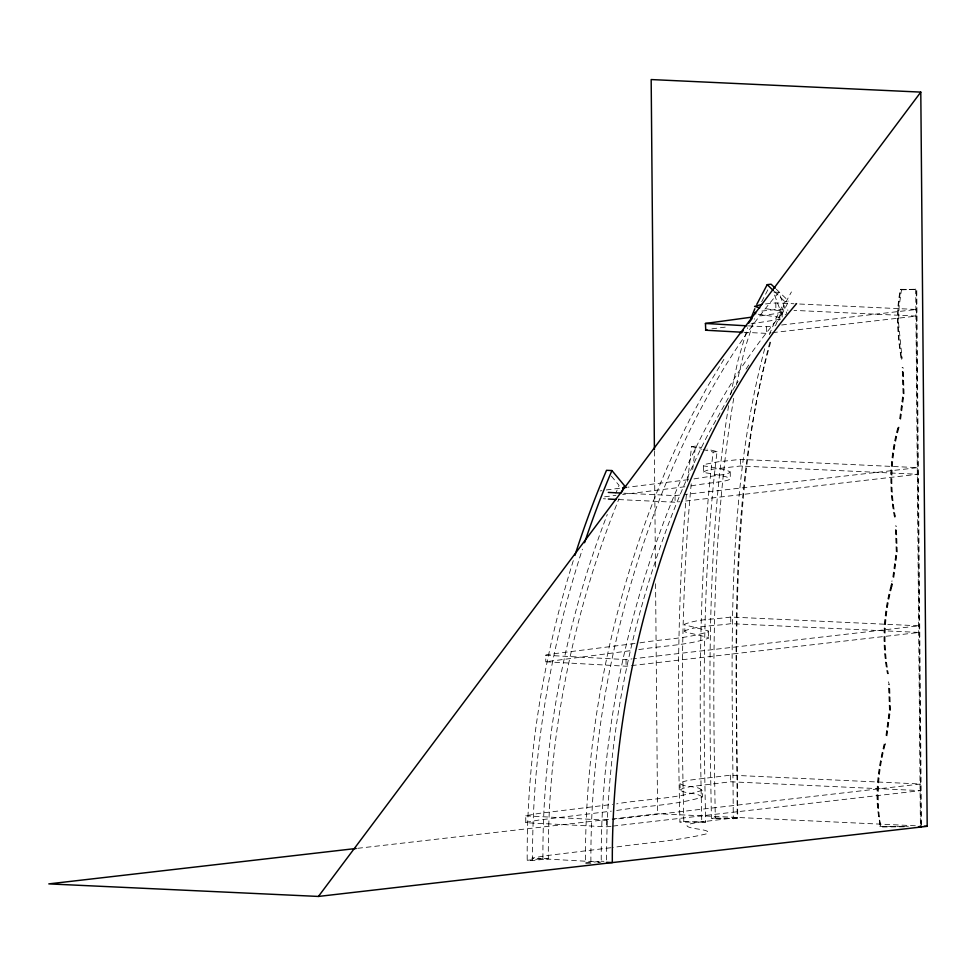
<?xml version="1.0" encoding="UTF-8"?>
<svg xmlns="http://www.w3.org/2000/svg" width="976" height="976" viewBox="0 0 976 976"><rect width="100%" height="100%" fill="white"/><g stroke="black" fill="none" stroke-linecap="round" stroke-linejoin="round"><path stroke-width="0.73" stroke-dasharray="4.88 3.66" d="M590.883 863.284L585.49 863.04C584.795 746.969 606.34 631.13 645.539 522.014A733.94 428.061 -87.3 0 1 690.618 417.801L707.649 386.313L724.033 359.131M590.895 861.808C590.358 746.237 611.903 630.923 650.931 522.27A733.94 428.061 -87.3 0 1 696.01 418.057C718.995 373.357 745.908 330.425 778.848 292.349L787.156 314.443M585.49 863.04L601.24 861.222C600.63 744.029 623.664 627.104 665.376 517.719A708.369 413.153 -87.3 0 1 702.232 434.942C724.326 392.035 750.129 350.774 781.764 314.199L785.802 314.382M606.633 859.966C606.206 743.273 629.239 626.885 670.768 517.975A708.369 413.153 -87.3 0 1 707.624 435.198L731.829 391.608M638.792 649.638C661.862 645.661 686.238 645.636 708.478 638.304A69.089 5.295 -0.5 0 0 708.222 637.45L685.067 631.936L684.469 624.274C698.962 618.613 715.457 619.443 730.731 617.039L919.185 625.823L633.595 658.727M684.493 631.435L684.518 630.899C699.023 625.238 715.518 626.067 730.792 623.664L919.233 632.448L626.092 666.218L545.767 661.765L632.607 650.406M616.698 810.483C644.977 805.798 674.501 805.42 702.012 797.233C706.697 782.996 686.421 789.401 680.04 783.435L683.151 781.593L689.995 780.092L730.609 775.151L920.563 784.009L612.489 819.498M702.256 796.928C696.486 792.195 686.36 794.427 680.101 790.06L680.04 783.435M686.384 494.637C676.868 603.485 677.356 712.931 679.93 822.073L705.66 822.073C703.001 698.572 702.098 574.461 717.043 451.62L706.966 449.07M691.215 483.828C680.699 596.08 681.187 709.027 683.81 821.633L679.93 822.073M687.616 481.375L691.569 446.593L695.449 446.154L701.207 447.606M692.704 469.554L695.449 446.154M717.043 451.62L713.163 452.071C698.206 574.913 699.121 699.011 701.781 822.524M611.025 826.294L606.499 826.818L527.101 822.78L525.783 822.426L525.735 815.802L538.789 813.411L612.611 804.358M525.783 822.426L538.85 820.047L611.318 811.154M728.621 405.674C706.807 542.009 708.918 680.833 711.419 818.449L737.148 818.449C737.1 658.788 726.681 493.929 771.662 338.77M733.72 398.342C710.43 536.824 712.883 678.1 715.298 817.998L711.419 818.449M921.454 824.744L916.781 289.469L900.421 289.311C895.675 311.637 897.469 334.634 900.921 356.996M900.421 289.311L901.482 289.799L899.103 306.757L898.579 323.019L901.995 357.497M730.585 394.755L737.966 360.608L747.555 327.741M899.652 418.655L903.02 392.913L902.153 367.342M900.189 418.899L903.556 393.169L902.678 367.586M900.702 419.302L904.081 393.413L903.215 367.842M892.808 576.938L896.188 551.355L895.382 525.93M893.345 577.194L896.724 551.452L895.883 525.881M893.882 577.438L897.261 551.696L896.407 526.125M885.94 735.379L889.356 709.637L888.575 684.225M886.464 735.623L889.929 709.296L888.953 682.968M887.001 735.867L890.429 710.138L889.636 684.713M736.27 385.032L744.871 348.615L754.546 318.713M892.027 580.805L891.869 581.537M891.454 583.477L891.295 584.209M891.991 583.721L891.832 584.465M892.528 583.965L892.369 584.709M898.493 427.061L898.323 427.805M899.055 427.159L898.859 428.049M891.234 584.514L890.978 585.698M891.771 584.758L891.515 585.942M892.308 585.002L892.076 586.039M892.04 586.198C884.207 614.721 882.963 644.672 888.355 673.769M885.391 743.59L885.232 744.334M897.761 427.708C889.941 456.195 888.721 486.097 894.101 515.133M898.298 427.952C890.478 456.439 889.258 486.341 894.638 515.377M898.823 428.208C890.978 456.731 889.807 486.695 895.199 515.779M890.942 585.844C883.121 614.331 881.914 644.233 887.294 673.269M891.478 586.088C883.609 614.673 882.463 644.685 887.867 673.818M884.134 743.98C877.412 770.82 873.752 800.625 880.889 826.953L907.936 826.782M884.659 744.237C877.485 771.101 875.435 799.259 880.352 826.709L907.412 826.538M885.195 744.481C878.022 771.345 875.96 799.503 880.889 826.953M769.844 342.222C729.267 496.869 736.612 659.044 737.734 817.485L697.01 822.426L690.142 823.939L686.97 825.781C688.666 829.515 712.48 828.892 707.466 833.614C676.283 841.178 643.916 842.886 612.208 847.571M782.179 317.041L782.191 311.564A38.857 2.977 -0.5 0 0 781.544 311.039L763.366 308.355M764.696 348.7C724.082 501.518 732.634 662.314 733.269 818.888M573.29 560.627C543.095 657.458 526.491 758.803 527.199 860.32L532.591 860.576L548.329 858.758C547.67 761.817 563.652 665.071 592.469 572.619A698.743 407.529 -87.3 0 1 619.016 498.748M691.069 485.938C716.238 481.083 756.827 480.704 703.806 472.518L703.391 465.43L704.672 464.393L717.921 461.831L740.381 459.379L917.806 467.638L684.091 494.564M775.505 325.728L783.643 306.22L791.426 291.934M769.369 334.719L775.993 318.359L783.02 304.61L784.838 301.584L788.718 301.133L778.75 320.482M680.101 790.06L683.212 788.218L690.044 786.717L730.67 781.776L920.624 790.633L612.538 826.123M761.658 301.804L768.197 289.128M703.452 472.055L706.551 470.444L713.078 469.163L740.43 466.003L917.855 474.263L681.138 501.542M732.537 390.4L738.076 381.494M746.079 369.05L750.105 362.926M702.195 790.304C674.977 799.185 644.868 798.88 616.637 803.858M782.13 311.747L776.335 313.516L757.01 316.444M780.519 319.176L751.105 323.861M600.118 490.965L601.875 490.635M604.608 496.833L615.954 495.32M606.267 489.964L621.407 488.012M711.919 328.839L726.766 326.936M693.997 478.923C720.617 474.092 753.838 473.689 703.745 465.894L703.391 465.43M688.348 479.667L627.8 487.219M684.884 486.756L622.639 494.49M761.853 311.039L775.871 309.538L787.974 310.1M639.951 642.867C662.619 638.951 686.579 638.914 708.417 631.679A69.089 5.295 -0.5 0 0 708.161 630.813L684.432 624.811M635.022 643.477L547.487 654.554L545.706 655.14L545.791 661.887M610.866 847.729L544.95 855.818L531.835 858.209L599.398 861.991M748.385 325.886L766.477 326.74L774.053 325.862M781.617 324.996L916.415 309.465L795.464 303.829M743.956 332.304L766.538 333.365L771.077 332.84M772.589 332.657L916.476 316.09L794.013 310.38M623.701 493.197L675.038 495.613L682.578 494.734M618.735 499.578L675.099 502.237L679.625 501.713M545.73 655.262L626.031 659.593L632.082 658.898M357.728 848.303L610.634 819.157M612.147 818.986L657.58 813.752L918.062 825.891M525.735 815.802L606.438 820.194L610.976 819.669M527.199 860.32L542.937 858.514L548.329 858.758M598.044 862.467L600.911 862.137M765.526 303.939L775.81 302.914L793.952 303.756M901.482 289.799L916.781 289.469M879.827 826.465L908.375 826.269M715.298 817.998L737.148 818.449M683.81 821.633L705.66 822.073M778.848 292.349L773.456 292.092L781.764 314.199M601.24 861.222L603.937 861.344M603.388 498.736L605.559 498.87M758.23 314.248L781.593 317.664A38.857 2.977 -0.5 0 1 781.947 317.834M691.569 446.593L701.646 449.155M703.086 449.509L713.163 452.071M776.274 289.189L788.718 301.133M774.468 291.629L784.838 301.584M611.342 476.117L619.077 485.401A698.743 407.529 -87.3 0 0 615.795 493.246M901.458 357.24C898.005 334.878 896.212 311.881 900.958 289.555L916.244 289.225L920.917 824.647M902.129 358.546L902.007 357.643M901.055 358.046L900.946 357.143M895.309 516.682L895.212 515.926M894.76 516.28L894.663 515.535M894.248 516.182L894.126 515.291M901.726 359.339L901.629 358.595M894.907 517.487L894.809 516.731M888.319 681.821L888.404 682.566M915.708 288.981L920.38 824.708M775.81 302.914L775.871 309.538M766.477 326.74L766.538 333.365M740.381 459.379L740.43 466.003M730.243 471.628L730.316 478.765M730.731 617.039L730.792 623.664M730.609 775.151L730.67 781.776M708.539 631.387L708.588 638.011M675.038 495.613L675.099 502.237M654.42 451.217L655.457 570.033M655.579 583.746L657.58 813.752M626.031 659.593L626.092 666.218M606.438 820.194L606.499 826.818M542.937 858.514C542.278 761.573 558.26 664.815 587.076 572.363A698.743 407.529 -87.3 0 1 607.292 514.462M532.591 860.576C531.883 759.06 548.488 657.702 578.683 560.883A725.668 423.23 -87.3 0 1 582.416 549.183"/><path stroke-width="1.46" d="M740.955 332.169L705.758 330.23L705.428 323.459L751.056 317.237M705.477 330.083L706.856 329.607M751.105 317.956L754.838 308.745M756.778 304.366L767.209 284.65L771.089 284.211L775.237 288.188M741.638 332.853L743.346 330.4M748.568 323.288L752.057 318.579M356.216 848.473L48.8 883.89L318.42 896.444L920.795 92.11L651.175 79.556L654.408 449.704M796.562 303.597C768.258 336.561 744.444 373.088 723.619 411.152A720.678 420.327 -87.3 0 0 677.82 511.204C635.242 623.139 611.818 742.699 612.318 862.589L606.572 862.32M755.522 312.308L754.631 313.028L755.717 313.674M761.792 304.414L754.57 306.403L759.792 307.879M622.578 487.866L626.421 487.39M318.42 896.444L927.2 826.306L920.795 92.11M918.465 826.709L921.466 826.245M746.896 325.825L705.428 323.459M621.724 492.185A698.743 407.529 -87.3 0 1 624.481 485.67L611.915 470.554L606.523 470.31A725.668 423.23 -87.3 0 0 574.925 555.417M924.15 826.172L927.2 826.306M621.248 493.075L608.304 492.416M616.149 499.444L608.353 499.041M920.405 826.196L921.466 826.696M767.209 284.65L773.431 290.628M584.551 542.729A725.668 423.23 -87.3 0 1 611.915 470.578"/></g></svg>
